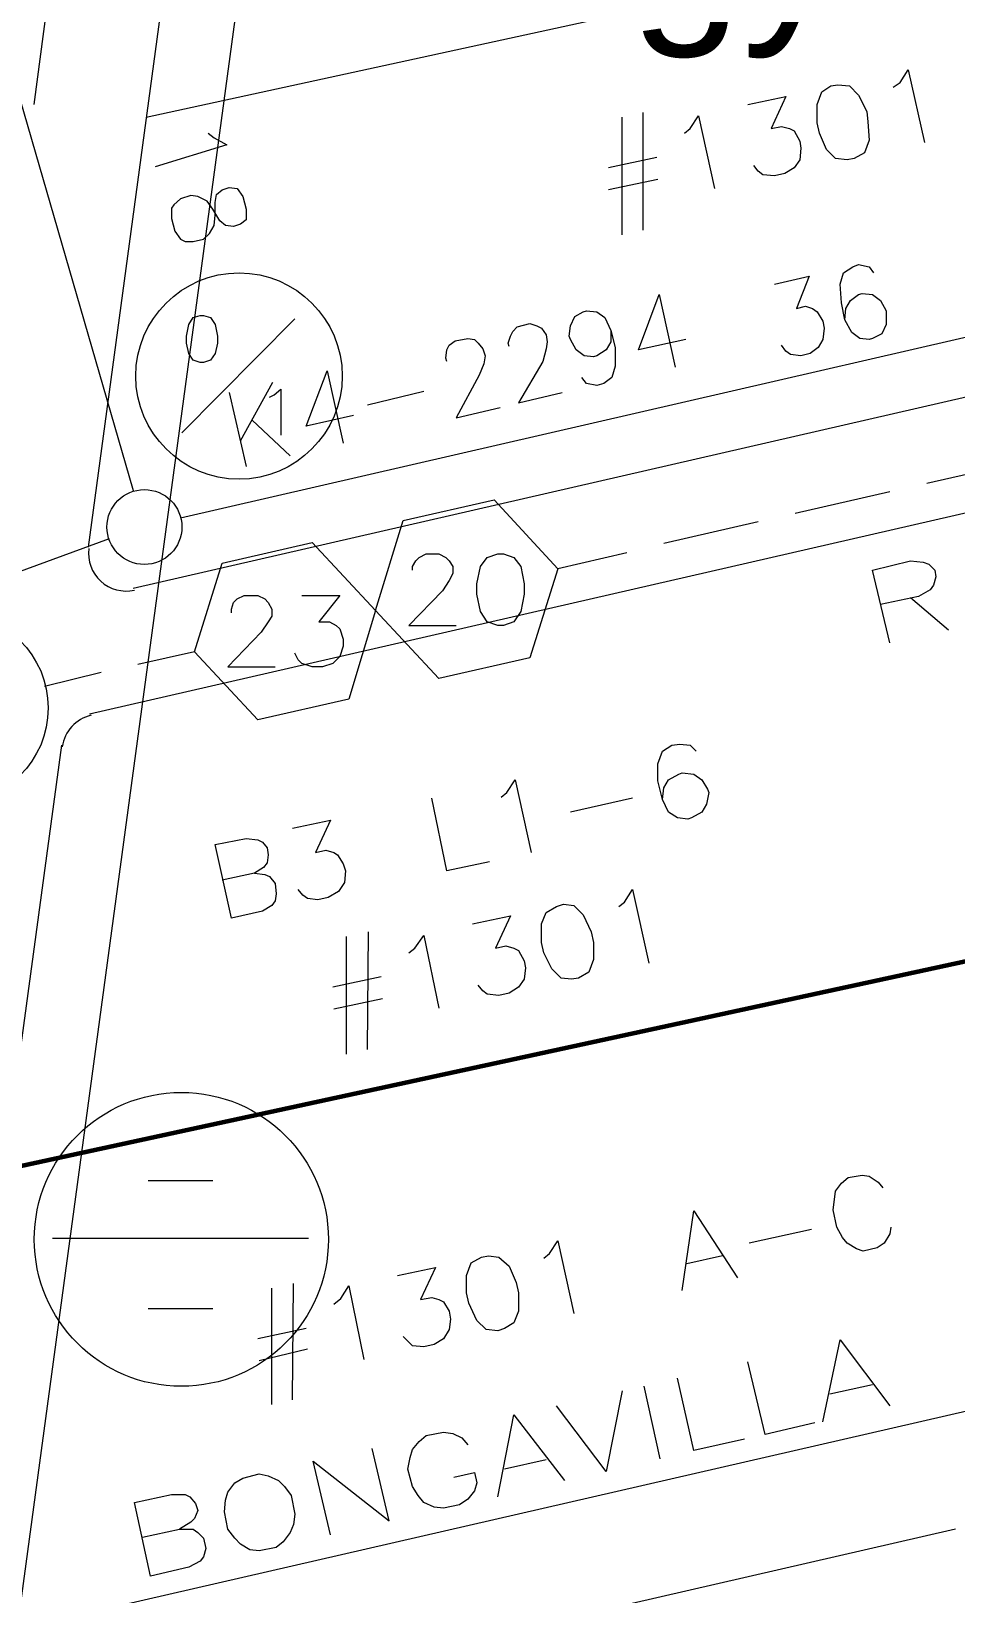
# Model space of a CAD drawing. Header units: millimetres. Extents: x 0.09 to 0.957, y 0.015 to 0.727.
# Drawn here: x 0.4078 to 0.4925, y 0.2176 to 0.3607 of the extents above; entities that cross this region are included whole.
import ezdxf

# ---------------------------------------------------------------- set-up
doc = ezdxf.new("R2010")
doc.units = ezdxf.units.MM
for name, color, linetype in [('PDF_s48$Actives-PowerSupply', 1, 'Continuous'), ('PDF_s48$BOUNDARY-NODE', 3, 'Continuous'), ('PDF_s48$HCOUNT', 1, 'Continuous'), ('PDF_s48$NAME-ROAD', 7, 'Continuous'), ('PDF_s48$Passives-Splt2way', 7, 'Continuous'), ('PDF_s48$Passives-TapOffs', 7, 'Continuous'), ('PDF_s48$POLE', 7, 'Continuous'), ('PDF_s48$STRAND', 7, 'Continuous'), ('PDF_s48$Symbols-EndOfLine', 7, 'Continuous')]:
    doc.layers.add(name, color=color, linetype=linetype)
for name, color, linetype, true_color in [('PDF_s48$Cable-565', 23, 'Continuous', 0xdd8a6e), ('PDF_s48$LOTS', 254, 'Continuous', 0xdcdcdc), ('PDF_s48$ROAD', 8, 'Continuous', 0x808080), ('PDF_s48$SDU', 157, 'Continuous', 0x396472), ('PDF_Text', 52, 'Continuous', 0xb8b800)]:
    doc.layers.add(name, color=color, linetype=linetype, true_color=true_color)
doc.styles.add('PDF Swiss721BT-LightCondensed', font='arial.ttf')

msp = doc.modelspace()

# ---------------------------------------------------------------- linework, layer by layer
at = {"layer": 'PDF_s48$Actives-PowerSupply', "lineweight": 9}
msp.add_lwpolyline([(0.3986959667968713, 0.1564520117187486), (0.4278403808593711, 0.3717616503906216), (0.4122122167968712, 0.3848555175781214)], dxfattribs=at)
at = {"layer": 'PDF_s48$BOUNDARY-NODE', "lineweight": 60}
msp.add_lwpolyline([(0.3324874609374969, 0.2904529589843723), (0.3948945214843714, 0.2820053027343724), (0.4053484960937463, 0.2564511425781226), (0.5032357128906205, 0.2776758789062474), (0.5122113476562454, 0.2386054687499978), (0.5433620800781201, 0.2352264062499978), (0.55877905273437, 0.1681731347656234), (0.5822212988281197, 0.1443085058593737)], dxfattribs=at)
at = {"layer": 'PDF_s48$Cable-565', "lineweight": 13}
for points in [[(0.4080939843749963, 0.3540215722656217), (0.4092555371093713, 0.3627860156249967)], [(0.4985895019531205, 0.3212869042968721), (0.4898250585937455, 0.3192805859374971)], [(0.4864459960937455, 0.3185414160156221), (0.4777871484374956, 0.3165350976562471)], [(0.4744080859374957, 0.3157959277343721), (0.4657492382812457, 0.3137896093749971)], [(0.4623701757812457, 0.3129448437499971), (0.4560344335937458, 0.3114665039062471)], [(0.4227717871093711, 0.3038636132812472), (0.4175975976562462, 0.3027020605468722)], [(0.4142185351562463, 0.3019628906249972), (0.4090443457031213, 0.3006957421874972)]]:
    msp.add_lwpolyline(points, dxfattribs=at)
at = {"layer": 'PDF_s48$HCOUNT', "lineweight": 9}
for points in [[(0.431958613281246, 0.3343807714843719), (0.4216102343749962, 0.323926796874997)], [(0.4296355078124961, 0.327200263671872), (0.4300578906249961, 0.327411455078122), (0.430691464843746, 0.327939433593747), (0.430691464843746, 0.323715605468747)]]:
    msp.add_lwpolyline(points, dxfattribs=at)
msp.add_lwpolyline([(0.4232997656249962, 0.334697558593747), (0.4236165527343711, 0.334697558593747), (0.4242501269531211, 0.3344863671874969), (0.4246725097656211, 0.3338527929687469), (0.4248837011718711, 0.3327968359374969), (0.4248837011718711, 0.3321632617187469), (0.4246725097656211, 0.3312129003906219), (0.4242501269531211, 0.330579326171872), (0.4236165527343711, 0.3303681347656219), (0.4232997656249962, 0.3303681347656219), (0.4226661914062462, 0.330579326171872), (0.4222438085937461, 0.3312129003906219), (0.4220326171874962, 0.3321632617187469), (0.4220326171874962, 0.3327968359374969), (0.4222438085937461, 0.3338527929687469), (0.4226661914062462, 0.3344863671874969)], close=True, dxfattribs=at)
msp.add_circle((0.4268527983774958, 0.3291376177134336), 0.0094508149037503, dxfattribs=at)
at = {"layer": 'PDF_s48$LOTS', "lineweight": 0}
for points in [[(0.4183367675781212, 0.3528600195312467), (0.5235100878906203, 0.3757742871093716)], [(0.4053484960937463, 0.2564511425781226), (0.5032357128906205, 0.2776758789062474)]]:
    msp.add_lwpolyline(points, dxfattribs=at)
at = {"layer": 'PDF_s48$NAME-ROAD', "lineweight": 9}
for points in [[(0.4864459960937455, 0.3047083789062472), (0.4848620605468705, 0.3113609082031221), (0.4883467187499956, 0.3122056738281222), (0.4895082714843705, 0.3121000781249971), (0.4900362499999956, 0.3118888867187471), (0.4905642285156205, 0.3113609082031221), (0.4906698242187455, 0.3107273339843721), (0.4904586328124955, 0.3099881640624971), (0.4901418457031205, 0.3095657812499972), (0.4890858886718705, 0.3089322070312471), (0.4856012304687456, 0.3081930371093722)], [(0.4918313769531205, 0.3058699316406222), (0.4883467187499956, 0.3088266113281222)], [(0.4803214453124956, 0.2333256835937478), (0.4819053808593706, 0.2408229785156228), (0.4864459960937455, 0.2348040234374978)], [(0.4795822753906207, 0.2332200878906229), (0.4750416601562457, 0.2321641308593729), (0.4734577246093707, 0.2388166601562478)], [(0.4654324511718708, 0.2299466210937479), (0.4639541113281208, 0.2365991503906228)], [(0.4731409374999957, 0.2317417480468729), (0.4684947265624957, 0.2306857910156228), (0.4670163867187457, 0.2373383203124978)], [(0.4848620605468705, 0.2367047460937478), (0.4809550195312456, 0.2358599804687478)], [(0.4619477929687458, 0.2361767675781228), (0.4604694531249958, 0.2287850683593729), (0.4559288378906209, 0.2348040234374978)], [(0.4505434570312459, 0.2264619628906229), (0.4520217968749959, 0.2339592578124978), (0.4566680078124958, 0.2279403027343729)], [(0.4465308203124959, 0.2282570898437479), (0.4484315429687459, 0.2286794726562479), (0.4486427343749959, 0.2277291113281229), (0.4484315429687459, 0.2269899414062479), (0.4477979687499959, 0.2262507714843729), (0.4470587988281209, 0.225722792968748), (0.4455804589843709, 0.2254060058593729), (0.4447356933593709, 0.225511601562498), (0.443785332031246, 0.2259339843749979), (0.4432573535156209, 0.2265675585937479), (0.442729374999996, 0.2274123242187479), (0.442306992187496, 0.2289962597656229), (0.442518183593746, 0.2300522167968729), (0.442729374999996, 0.2307913867187479), (0.443362949218746, 0.2315305566406229), (0.443996523437496, 0.2320585351562479), (0.4455804589843709, 0.2323753222656228), (0.4464252246093709, 0.2322697265624978), (0.4472699902343709, 0.2318473437499979), (0.4477979687499959, 0.2312137695312479)], [(0.435232080078121, 0.222977304687498), (0.433648144531246, 0.2297354296874979), (0.440617460937496, 0.224244453124998), (0.439033525390621, 0.2308969824218729)], [(0.4549784765624958, 0.2298410253906229), (0.4511770312499959, 0.2289962597656229)], [(0.4180199804687462, 0.222766113281248), (0.4213990429687462, 0.2235052832031229)]]:
    msp.add_lwpolyline(points, dxfattribs=at)
for points in [[(0.4272068066406211, 0.2281514941406229), (0.4286851464843711, 0.2285738769531229), (0.4295299121093711, 0.2283626855468729), (0.4304802734374961, 0.2279403027343729), (0.4310082519531211, 0.2274123242187479), (0.4316418261718711, 0.2265675585937479), (0.431958613281246, 0.224878027343748), (0.431853017578121, 0.2239276660156229), (0.431536230468746, 0.2231884960937479), (0.4309026562499961, 0.222343730468748), (0.430269082031246, 0.221815751953123), (0.4286851464843711, 0.221498964843748), (0.4278403808593711, 0.221604560546873), (0.4269956152343711, 0.222132539062498), (0.4264676367187461, 0.222660517578123), (0.4258340624999961, 0.2235052832031229), (0.4255172753906211, 0.2250892187499978), (0.4256228710937461, 0.2261451757812479), (0.4258340624999961, 0.2268843457031229), (0.4264676367187461, 0.2277291113281229)], [(0.4226661914062462, 0.2235052832031229), (0.4230885742187462, 0.2231884960937479), (0.4236165527343711, 0.222660517578123), (0.4238277441406212, 0.221710156249998), (0.4236165527343711, 0.220970986328123), (0.4232997656249962, 0.220548603515623), (0.4222438085937461, 0.2200206249999979), (0.4187591503906213, 0.2191758593749979), (0.4172808105468712, 0.2259339843749979), (0.4206598730468711, 0.226673154296873), (0.4219270214843711, 0.226673154296873), (0.4223494042968711, 0.2264619628906229), (0.4228773828124961, 0.2258283886718729), (0.4230885742187462, 0.2251948144531229), (0.4227717871093711, 0.2244556445312479), (0.4224549999999962, 0.2241388574218729), (0.4213990429687462, 0.2235052832031229)]]:
    msp.add_lwpolyline(points, close=True, dxfattribs=at)
at = {"layer": 'PDF_s48$Passives-Splt2way', "lineweight": 9}
msp.add_circle((0.400663990222978, 0.2987248203011025), 0.0087116445426433, dxfattribs=at)
at = {"layer": 'PDF_s48$Passives-TapOffs', "lineweight": 9}
for points in [[(0.445158076171871, 0.3014349121093722), (0.439350312499996, 0.3076650585937472), (0.441884609374996, 0.3159015234374971), (0.4502266699218709, 0.3178022460937471), (0.4560344335937458, 0.3114665039062471), (0.4535001367187459, 0.3033356347656222)], [(0.4285795507812461, 0.2976334667968723), (0.4227717871093711, 0.3038636132812472), (0.4253060839843711, 0.3119944824218721), (0.433542548828121, 0.3138952050781221), (0.439350312499996, 0.3076650585937472), (0.436921611328121, 0.2995341894531223)], [(0.4505434570312459, 0.3128392480468721), (0.4510714355468709, 0.3128392480468721), (0.4520217968749959, 0.3125224609374971), (0.4526553710937458, 0.3116776953124971), (0.4529721582031209, 0.3100937597656221), (0.4529721582031209, 0.3091433984374972), (0.4526553710937458, 0.3075594628906222), (0.4520217968749959, 0.3066091015624972), (0.4510714355468709, 0.3062923144531222), (0.4505434570312459, 0.3062923144531222), (0.4495930957031209, 0.3066091015624972), (0.4489595214843709, 0.3075594628906222), (0.4486427343749959, 0.3091433984374972), (0.4486427343749959, 0.3100937597656221), (0.4489595214843709, 0.3116776953124971), (0.4495930957031209, 0.3125224609374971)]]:
    msp.add_lwpolyline(points, close=True, dxfattribs=at)
for points in [[(0.442729374999996, 0.3113609082031221), (0.442729374999996, 0.3116776953124971), (0.443046162109371, 0.3122056738281222), (0.443362949218746, 0.3125224609374971), (0.443996523437496, 0.3128392480468721), (0.445158076171871, 0.3128392480468721), (0.445791650390621, 0.3125224609374971), (0.4461084374999959, 0.3122056738281222), (0.4464252246093709, 0.3116776953124971), (0.4464252246093709, 0.3110441210937471), (0.4461084374999959, 0.3104105468749971), (0.4454748632812459, 0.3094601855468722), (0.442412587890621, 0.3062923144531222), (0.4467420117187459, 0.3062923144531222)], [(0.4261508496093711, 0.3074538671874972), (0.4261508496093711, 0.3077706542968722), (0.4263620410156211, 0.3084042285156221), (0.4266788281249962, 0.3087210156249971), (0.4273124023437461, 0.3090378027343721), (0.4285795507812461, 0.3090378027343721), (0.4292131249999961, 0.3087210156249971), (0.4295299121093711, 0.3084042285156221), (0.4298466992187461, 0.3077706542968722), (0.4298466992187461, 0.3071370800781222), (0.4295299121093711, 0.3066091015624972), (0.4288963378906211, 0.3056587402343722), (0.4258340624999961, 0.3024908691406222), (0.430163486328121, 0.3024908691406222)], [(0.432592187499996, 0.3090378027343721), (0.436076845703121, 0.3090378027343721), (0.434176123046871, 0.3066091015624972), (0.4351264843749961, 0.3066091015624972), (0.435760058593746, 0.3062923144531222), (0.436076845703121, 0.3059755273437472), (0.436393632812496, 0.3050251660156222), (0.436393632812496, 0.3043915917968722), (0.436076845703121, 0.3034412304687472), (0.4354432714843711, 0.3028076562499972), (0.4344929101562461, 0.3024908691406222), (0.433542548828121, 0.3024908691406222), (0.432592187499996, 0.3028076562499972), (0.4322754003906211, 0.3031244433593722), (0.431958613281246, 0.3037580175781222)]]:
    msp.add_lwpolyline(points, dxfattribs=at)
at = {"layer": 'PDF_s48$POLE', "lineweight": 0}
for points in [[(0.4677555566406208, 0.3324800488281219), (0.4634261328124957, 0.3315296874999969), (0.4653268554687457, 0.3365982812499969), (0.4668051953124957, 0.329945751953122)], [(0.4515994140624958, 0.3318464746093719), (0.4514938183593709, 0.3321632617187469), (0.4517050097656209, 0.3327968359374969), (0.4519162011718709, 0.3332192187499969), (0.4523385839843709, 0.333641601562497), (0.4535001367187459, 0.3339583886718719), (0.4541337109374959, 0.3337471972656219), (0.4545560937499959, 0.3335360058593719), (0.4549784765624958, 0.3329024316406219), (0.4550840722656208, 0.3322688574218719), (0.4549784765624958, 0.331635283203122), (0.4546616894531209, 0.3304737304687469), (0.4524441796874959, 0.3266722851562469), (0.4564568164062459, 0.327622646484372)], [(0.4458972460937459, 0.3304737304687469), (0.445791650390621, 0.330790517578122), (0.4458972460937459, 0.3315296874999969), (0.4461084374999959, 0.331952070312497), (0.4466364160156209, 0.3323744531249969), (0.4477979687499959, 0.3325856445312469), (0.4484315429687459, 0.3324800488281219), (0.4487483300781209, 0.3321632617187469), (0.449170712890621, 0.331635283203122), (0.4493819042968709, 0.331001708984372), (0.4492763085937458, 0.330262539062497), (0.4488539257812459, 0.3292065820312469), (0.4467420117187459, 0.325299541015622), (0.4507546484374959, 0.326249902343747)], [(0.4608918359374958, 0.333324814453122), (0.4613142187499958, 0.3317408789062469), (0.4613142187499958, 0.3300513476562469), (0.4609974316406208, 0.328995390624997), (0.4602582617187458, 0.328467412109372), (0.4596246874999958, 0.328256220703122), (0.4586743261718708, 0.328467412109372), (0.4582519433593708, 0.328995390624997)], [(0.437343994140621, 0.325510732421872), (0.433014570312496, 0.324560371093747), (0.434915292968746, 0.329628964843747), (0.436393632812496, 0.322976435546872)], [(0.4269956152343711, 0.323187626953122), (0.4299522949218711, 0.328573007812497)], [(0.4259396582031211, 0.327622646484372), (0.4275235937499961, 0.320864521484372)], [(0.443785332031246, 0.327728242187497), (0.4386111425781209, 0.326461093749997)], [(0.431536230468746, 0.3218148828124971), (0.4280515722656211, 0.325088349609372)]]:
    msp.add_lwpolyline(points, dxfattribs=at)
msp.add_lwpolyline([(0.4608918359374958, 0.3322688574218719), (0.4604694531249958, 0.3315296874999969), (0.4596246874999958, 0.331001708984372), (0.4593079003906208, 0.3308961132812469), (0.4584631347656208, 0.331001708984372), (0.4577239648437458, 0.3315296874999969), (0.4571959863281208, 0.3324800488281219), (0.4570903906249959, 0.3327968359374969), (0.4571959863281208, 0.3337471972656219), (0.4576183691406208, 0.3345919628906219), (0.4583575390624958, 0.3350143457031219), (0.4586743261718708, 0.3351199414062469), (0.4596246874999958, 0.3350143457031219), (0.4603638574218708, 0.3344863671874969), (0.4608918359374958, 0.333324814453122)], close=True, dxfattribs=at)
msp.add_circle((0.4181936005293851, 0.3153039883876755), 0.0034318345514782, dxfattribs=at)
at = {"layer": 'PDF_s48$ROAD', "lineweight": 0}
for points in [[(0.4130569824218713, 0.3134728222656221), (0.4237221484374962, 0.3923528124999964)], [(0.6021788867187445, 0.3415612792968719), (0.4131625781249963, 0.2981614453124972)], [(0.4000687109374964, 0.217591923828123), (0.4106282812499963, 0.2953103613281223)], [(0.6201301562499943, 0.2634204589843725), (0.4041869433593713, 0.213790478515623)], [(0.4924649511718705, 0.2235052832031229), (0.4001743066406214, 0.2022805468749982)]]:
    msp.add_lwpolyline(points, dxfattribs=at)
msp.add_lwpolyline([(0.5318902055986552, 0.3395161321073207, -0.4142133361707453), (0.5293178515624951, 0.3354367285156219), (0.4171752148437462, 0.3096713769531221)], format="xyb", dxfattribs=at)
for centre, radius, start, end in [((0.4165039873226137, 0.312875179319265), 0.0034318582540319, 172.2765800824888, 282.9473677775967), ((0.4140751819278905, 0.2947119944529442), 0.0034318612669551, 102.9474100130496, 172.2766065971006)]:
    msp.add_arc(centre, radius, start, end, dxfattribs=at)
at = {"layer": 'PDF_s48$SDU', "lineweight": 0}
for points in [[(0.4867627832031206, 0.3556055078124967), (0.4873963574218706, 0.3560278906249967), (0.4881355273437455, 0.3571894433593717), (0.4896138671874956, 0.3505369140624968)], [(0.4734577246093707, 0.3540215722656217), (0.4769423828124956, 0.3547607421874968), (0.4755696386718707, 0.3518040624999967), (0.4765199999999956, 0.3520152539062468), (0.4772591699218707, 0.3518040624999967), (0.4776815527343707, 0.3515928710937468), (0.4782095312499956, 0.3506425097656218), (0.4783151269531207, 0.3500089355468718), (0.4782095312499956, 0.3489529785156218), (0.4776815527343707, 0.3482138085937468), (0.4768367871093706, 0.3476858300781218), (0.4758864257812457, 0.3474746386718718), (0.4748304687499957, 0.3475802343749968), (0.4744080859374957, 0.3478970214843718), (0.4739857031249957, 0.3484249999999967)], [(0.4619477929687458, 0.3420892578124968), (0.4619477929687458, 0.3528600195312467)], [(0.4638485156249958, 0.3425116406249968), (0.4638485156249958, 0.3532824023437468)], [(0.4676499609374957, 0.3513816796874968), (0.4681779394531207, 0.3518040624999967), (0.4689171093749957, 0.3529656152343717), (0.4703954492187457, 0.3463130859374968)], [(0.4651156640624957, 0.3491641699218718), (0.4606806445312458, 0.3482138085937468)], [(0.4652212597656208, 0.3471578515624968), (0.4606806445312458, 0.3462074902343718)], [(0.4656436425781207, 0.2903473632812474), (0.4652212597656208, 0.2920368945312473), (0.4652212597656208, 0.2936208300781223), (0.4656436425781207, 0.2947823828124973), (0.4664884082031208, 0.2953103613281223), (0.4672275781249958, 0.2954159570312473), (0.4681779394531207, 0.2953103613281223), (0.4687059179687457, 0.2947823828124973)], [(0.450860244140621, 0.2905585546874973), (0.4513882226562459, 0.2909809374999973), (0.4521273925781209, 0.2921424902343723), (0.4536057324218709, 0.2854899609374973)], [(0.4498042871093709, 0.2846451953124974), (0.4458972460937459, 0.2838004296874974), (0.444524501953121, 0.2904529589843723)], [(0.4628981542968708, 0.2904529589843723), (0.4571959863281208, 0.2891858105468723)], [(0.4317474218749961, 0.2877074707031224), (0.435232080078121, 0.2884466406249974), (0.433859335937496, 0.2854899609374973), (0.434809697265621, 0.2857011523437474), (0.435548867187496, 0.2854899609374973), (0.435865654296871, 0.2852787695312473), (0.436393632812496, 0.2844340039062474), (0.436604824218746, 0.2838004296874974), (0.436499228515621, 0.2827444726562474), (0.435971249999996, 0.2818997070312474), (0.4350208886718711, 0.2813717285156224), (0.434070527343746, 0.2811605371093724), (0.4331201660156211, 0.2812661328124974), (0.4326977832031211, 0.2815829199218724), (0.4322754003906211, 0.2821108984374974)], [(0.4282627636718711, 0.2835892382812474), (0.4292131249999961, 0.2834836425781224), (0.4296355078124961, 0.2832724511718724), (0.430163486328121, 0.2826388769531224), (0.430269082031246, 0.2816885156249974), (0.430163486328121, 0.2810549414062474), (0.4298466992187461, 0.2806325585937474), (0.429001933593746, 0.2801045800781225), (0.4261508496093711, 0.2794710058593724), (0.4246725097656211, 0.2862291308593723), (0.4275235937499961, 0.2867571093749974), (0.4285795507812461, 0.2866515136718724), (0.429001933593746, 0.2864403222656224), (0.4294243164062461, 0.2859123437499973), (0.4295299121093711, 0.2852787695312473), (0.4294243164062461, 0.2845395996093724), (0.4291075292968711, 0.2841172167968724), (0.4282627636718711, 0.2835892382812474), (0.4253060839843711, 0.2829556640624974)], [(0.4616310058593708, 0.2805269628906224), (0.4621589843749958, 0.2809493457031224), (0.4628981542968708, 0.2821108984374974), (0.4643764941406208, 0.2753527734374975)], [(0.4482203515624959, 0.2789430273437474), (0.4517050097656209, 0.2796821972656224), (0.4503322656249959, 0.2767255175781225), (0.4512826269531209, 0.2769367089843724), (0.4520217968749959, 0.2767255175781225), (0.4524441796874959, 0.2765143261718724), (0.4529721582031209, 0.2755639648437475), (0.4530777539062459, 0.2749303906249975), (0.4529721582031209, 0.2738744335937475), (0.4524441796874959, 0.2731352636718725), (0.4515994140624958, 0.2726072851562475), (0.4506490527343709, 0.2723960937499975), (0.4495930957031209, 0.2725016894531225), (0.449170712890621, 0.2728184765624975), (0.4487483300781209, 0.2733464550781225)], [(0.4367104199218711, 0.2670107128906225), (0.4367104199218711, 0.2777814746093725)], [(0.4386111425781209, 0.2674330957031225), (0.438716738281246, 0.2782038574218724)], [(0.442412587890621, 0.2763031347656224), (0.442940566406246, 0.2767255175781225), (0.443785332031246, 0.2778870703124974), (0.445158076171871, 0.2712345410156225)], [(0.4398782910156209, 0.2740856249999975), (0.4354432714843711, 0.2731352636718725)], [(0.439983886718746, 0.2720793066406225), (0.435548867187496, 0.2711289453124975)], [(0.4865515917968705, 0.2511713574218727), (0.4864459960937455, 0.2505377832031227), (0.4859180175781205, 0.2496930175781227), (0.4852844433593705, 0.2492706347656227), (0.4840172949218706, 0.2489538476562477), (0.4833837207031206, 0.2491650390624977), (0.4825389550781206, 0.2496930175781227), (0.4821165722656206, 0.2502209960937477), (0.4815885937499956, 0.2511713574218727), (0.4812718066406207, 0.2527552929687476), (0.4813774023437455, 0.2537056542968727), (0.4814829980468706, 0.2544448242187476), (0.4820109765624956, 0.2551839941406226), (0.4826445507812456, 0.2557119726562476), (0.4839116992187456, 0.2559231640624977), (0.4845452734374956, 0.2558175683593726), (0.4853900390624956, 0.2552895898437477), (0.4858124218749956, 0.2547616113281226)], [(0.4674387695312457, 0.2453635937499977), (0.4684947265624957, 0.2526496972656227), (0.4725073632812457, 0.2465251464843727)], [(0.4792654882812456, 0.2509601660156227), (0.4735633203124957, 0.2496930175781227)], [(0.4547672851562459, 0.2483202734374977), (0.4552952636718708, 0.2487426562499977), (0.4560344335937458, 0.2499042089843727), (0.4575127734374959, 0.2432516796874978)], [(0.4711346191406207, 0.2485314648437477), (0.4678611523437457, 0.2477922949218727)], [(0.441356630859371, 0.2467363378906227), (0.4448412890624959, 0.2474755078124977), (0.443468544921871, 0.2445188281249977), (0.444524501953121, 0.2447300195312477), (0.445158076171871, 0.2445188281249977), (0.4455804589843709, 0.2443076367187478), (0.4461084374999959, 0.2434628710937478), (0.446214033203121, 0.2427237011718728), (0.4461084374999959, 0.2417733398437478), (0.4455804589843709, 0.2409285742187478), (0.4447356933593709, 0.2404005957031228), (0.443785332031246, 0.2401894042968728), (0.442729374999996, 0.2402949999999978), (0.441884609374996, 0.2411397656249978)], [(0.4298466992187461, 0.2349096191406228), (0.4298466992187461, 0.2455747851562477)], [(0.4317474218749961, 0.2353320019531228), (0.431853017578121, 0.2459971679687477)], [(0.435548867187496, 0.2440964453124978), (0.436182441406246, 0.2446244238281228), (0.436921611328121, 0.2457859765624977), (0.438294355468746, 0.2390278515624978)], [(0.433014570312496, 0.2418789355468728), (0.4285795507812461, 0.2409285742187478)], [(0.4331201660156211, 0.2399782128906227), (0.4286851464843711, 0.2389222558593728)]]:
    msp.add_lwpolyline(points, dxfattribs=at)
for points in [[(0.4810606152343706, 0.3557111035156217), (0.4816941894531207, 0.3558166992187467), (0.4827501464843706, 0.3557111035156217), (0.4835949121093706, 0.3548663378906217), (0.4843340820312456, 0.3533879980468717), (0.4844396777343706, 0.3524376367187468), (0.4845452734374956, 0.3507481054687468), (0.4841228906249956, 0.3495865527343718), (0.4831725292968706, 0.3490585742187468), (0.4825389550781206, 0.3489529785156218), (0.4814829980468706, 0.3490585742187468), (0.4806382324218707, 0.3499033398437468), (0.4800046582031207, 0.3513816796874968), (0.4797934667968706, 0.3523320410156217), (0.4797934667968706, 0.3540215722656217), (0.4802158496093706, 0.3551831249999967)], [(0.4657492382812457, 0.2914033203124973), (0.4661716210937457, 0.2921424902343723), (0.4671219824218708, 0.2926704687499973), (0.4674387695312457, 0.2927760644531223), (0.4684947265624957, 0.2926704687499973), (0.4692338964843707, 0.2921424902343723), (0.4697618749999957, 0.2912977246093723), (0.4698674707031207, 0.2909809374999973), (0.4696562792968707, 0.2899249804687473), (0.4692338964843707, 0.2891858105468723), (0.4682835351562458, 0.2886578320312473), (0.4679667480468707, 0.2885522363281223), (0.4670163867187457, 0.2886578320312473), (0.4661716210937457, 0.2891858105468723), (0.4656436425781207, 0.2903473632812474)], [(0.4559288378906209, 0.2805269628906224), (0.4565624121093708, 0.2807381542968725), (0.4575127734374959, 0.2806325585937474), (0.4583575390624958, 0.2797877929687474), (0.4590967089843708, 0.2782038574218724), (0.4593079003906208, 0.2772534960937474), (0.4593079003906208, 0.2756695605468725), (0.4588855175781208, 0.2745080078124975), (0.4579351562499959, 0.2739800292968725), (0.4573015820312458, 0.2738744335937475), (0.4563512207031208, 0.2739800292968725), (0.4555064550781208, 0.2748247949218725), (0.4547672851562459, 0.2763031347656224), (0.4545560937499959, 0.2772534960937474), (0.4545560937499959, 0.2789430273437474), (0.4549784765624958, 0.2799989843749974)], [(0.4490651171874959, 0.2484258691406227), (0.4496986914062459, 0.2485314648437477), (0.4506490527343709, 0.2484258691406227), (0.4515994140624958, 0.2475811035156227), (0.4522329882812459, 0.2461027636718727), (0.4524441796874959, 0.2451524023437477), (0.4524441796874959, 0.2434628710937478), (0.4520217968749959, 0.2424069140624978), (0.4511770312499959, 0.2418789355468728), (0.4505434570312459, 0.2416677441406227), (0.4494874999999959, 0.2417733398437478), (0.4486427343749959, 0.2426181054687478), (0.4479035644531209, 0.2442020410156227), (0.4476923730468709, 0.2451524023437477), (0.4476923730468709, 0.2467363378906227), (0.4481147558593709, 0.2478978906249977)]]:
    msp.add_lwpolyline(points, close=True, dxfattribs=at)
at = {"layer": 'PDF_s48$STRAND', "color": 254, "lineweight": 0, "true_color": 0xdcdcdc}
for points in [[(0.4033421777343714, 0.3663762695312466), (0.4171752148437462, 0.318647011718747)], [(0.54293969726562, 0.3440955761718718), (0.4215046386718712, 0.3161127148437471)], [(0.4149577050781212, 0.3142119921874971), (0.3964784570312463, 0.3074538671874972)]]:
    msp.add_lwpolyline(points, dxfattribs=at)
at = {"layer": 'PDF_s48$STRAND', "lineweight": 0}
for points in [[(0.4240389355468711, 0.3513816796874968), (0.4245669140624961, 0.3509592968749968), (0.4257284667968711, 0.3503257226562468), (0.4191815332031212, 0.3483194042968718)], [(0.4823277636718706, 0.3342751757812469), (0.4820109765624956, 0.3358591113281219), (0.4819053808593706, 0.3375486425781219), (0.4822221679687456, 0.3386045996093719), (0.4830669335937455, 0.3391325781249969), (0.4835949121093706, 0.3393437695312469), (0.4845452734374956, 0.3391325781249969), (0.4849676562499956, 0.3386045996093719)], [(0.4758864257812457, 0.3375486425781219), (0.4790542968749956, 0.3382878124999969), (0.4778927441406207, 0.335331132812497), (0.4787375097656206, 0.3355423242187469), (0.4793710839843706, 0.335331132812497), (0.4797934667968706, 0.3350143457031219), (0.4803214453124956, 0.3341695800781219), (0.4804270410156206, 0.3335360058593719), (0.4803214453124956, 0.3324800488281219), (0.4798990624999956, 0.3317408789062469), (0.4791598925781206, 0.3312129003906219), (0.4783151269531207, 0.331001708984372), (0.4773647656249957, 0.3311073046874969), (0.4769423828124956, 0.331424091796872), (0.4765199999999956, 0.331952070312497)]]:
    msp.add_lwpolyline(points, dxfattribs=at)
for points in [[(0.4272068066406211, 0.3455739160156218), (0.4275235937499961, 0.3444123632812468), (0.4275235937499961, 0.3434620019531218), (0.4269956152343711, 0.3430396191406219), (0.4263620410156211, 0.3428284277343718), (0.4256228710937461, 0.3429340234374969), (0.4250948925781211, 0.3433564062499968), (0.4244613183593711, 0.3444123632812468), (0.4239333398437461, 0.3451515332031218), (0.4230885742187462, 0.3455739160156218), (0.4224549999999962, 0.3456795117187468), (0.4215046386718712, 0.3453627246093718), (0.4208710644531212, 0.3448347460937468), (0.4206598730468711, 0.3445179589843718), (0.4206598730468711, 0.3435675976562468), (0.4209766601562462, 0.3424060449218718), (0.4215046386718712, 0.3416668749999969), (0.4219270214843711, 0.3414556835937468), (0.4226661914062462, 0.3414556835937468), (0.4236165527343711, 0.3416668749999969), (0.4241445312499961, 0.3421948535156218), (0.4245669140624961, 0.3429340234374969), (0.4246725097656211, 0.3438843847656218), (0.4246725097656211, 0.3450459374999968), (0.4247781054687462, 0.3457851074218718), (0.4253060839843711, 0.3462074902343718), (0.4259396582031211, 0.3464186816406218), (0.4266788281249962, 0.3463130859374968)], [(0.4824333593749956, 0.335331132812497), (0.4828557421874956, 0.3360703027343719), (0.4835949121093706, 0.3365982812499969), (0.4839116992187456, 0.3367038769531219), (0.4848620605468705, 0.3365982812499969), (0.4856012304687456, 0.3360703027343719), (0.4861292089843705, 0.3351199414062469), (0.4861292089843705, 0.3338527929687469), (0.4857068261718706, 0.333008027343747), (0.4848620605468705, 0.3325856445312469), (0.4845452734374956, 0.3324800488281219), (0.4837005078124956, 0.3325856445312469), (0.4829613378906207, 0.3331136230468719), (0.4823277636718706, 0.3342751757812469)]]:
    msp.add_lwpolyline(points, close=True, dxfattribs=at)
at = {"layer": 'PDF_s48$Symbols-EndOfLine', "lineweight": 9}
for points in [[(0.4244613183593711, 0.2553951855468726), (0.4185479589843712, 0.2553951855468726)], [(0.4244613183593711, 0.2436740624999977), (0.4185479589843712, 0.2436740624999977)]]:
    msp.add_lwpolyline(points, dxfattribs=at)
at = {"layer": 'PDF_s48$Symbols-EndOfLine', "color": 15, "lineweight": 0, "true_color": 0x954a4a}
msp.add_lwpolyline([(0.433225761718746, 0.2501154003906227), (0.4097835156249963, 0.2501154003906227)], dxfattribs=at)
msp.add_circle((0.4215727988515564, 0.2500432138906195), 0.0134634511484397, dxfattribs=at)

# ---------------------------------------------------------------- texts
at = {"layer": 'PDF_Text', "insert": (0.4442239892578085, 0.3668339270019497), "char_height": 0.0131991778135299, "attachment_point": 4, "style": 'PDF Swiss721BT-LightCondensed'}
msp.add_mtext('Brgy 212', dxfattribs=at)

doc.saveas('drawing.dxf')
